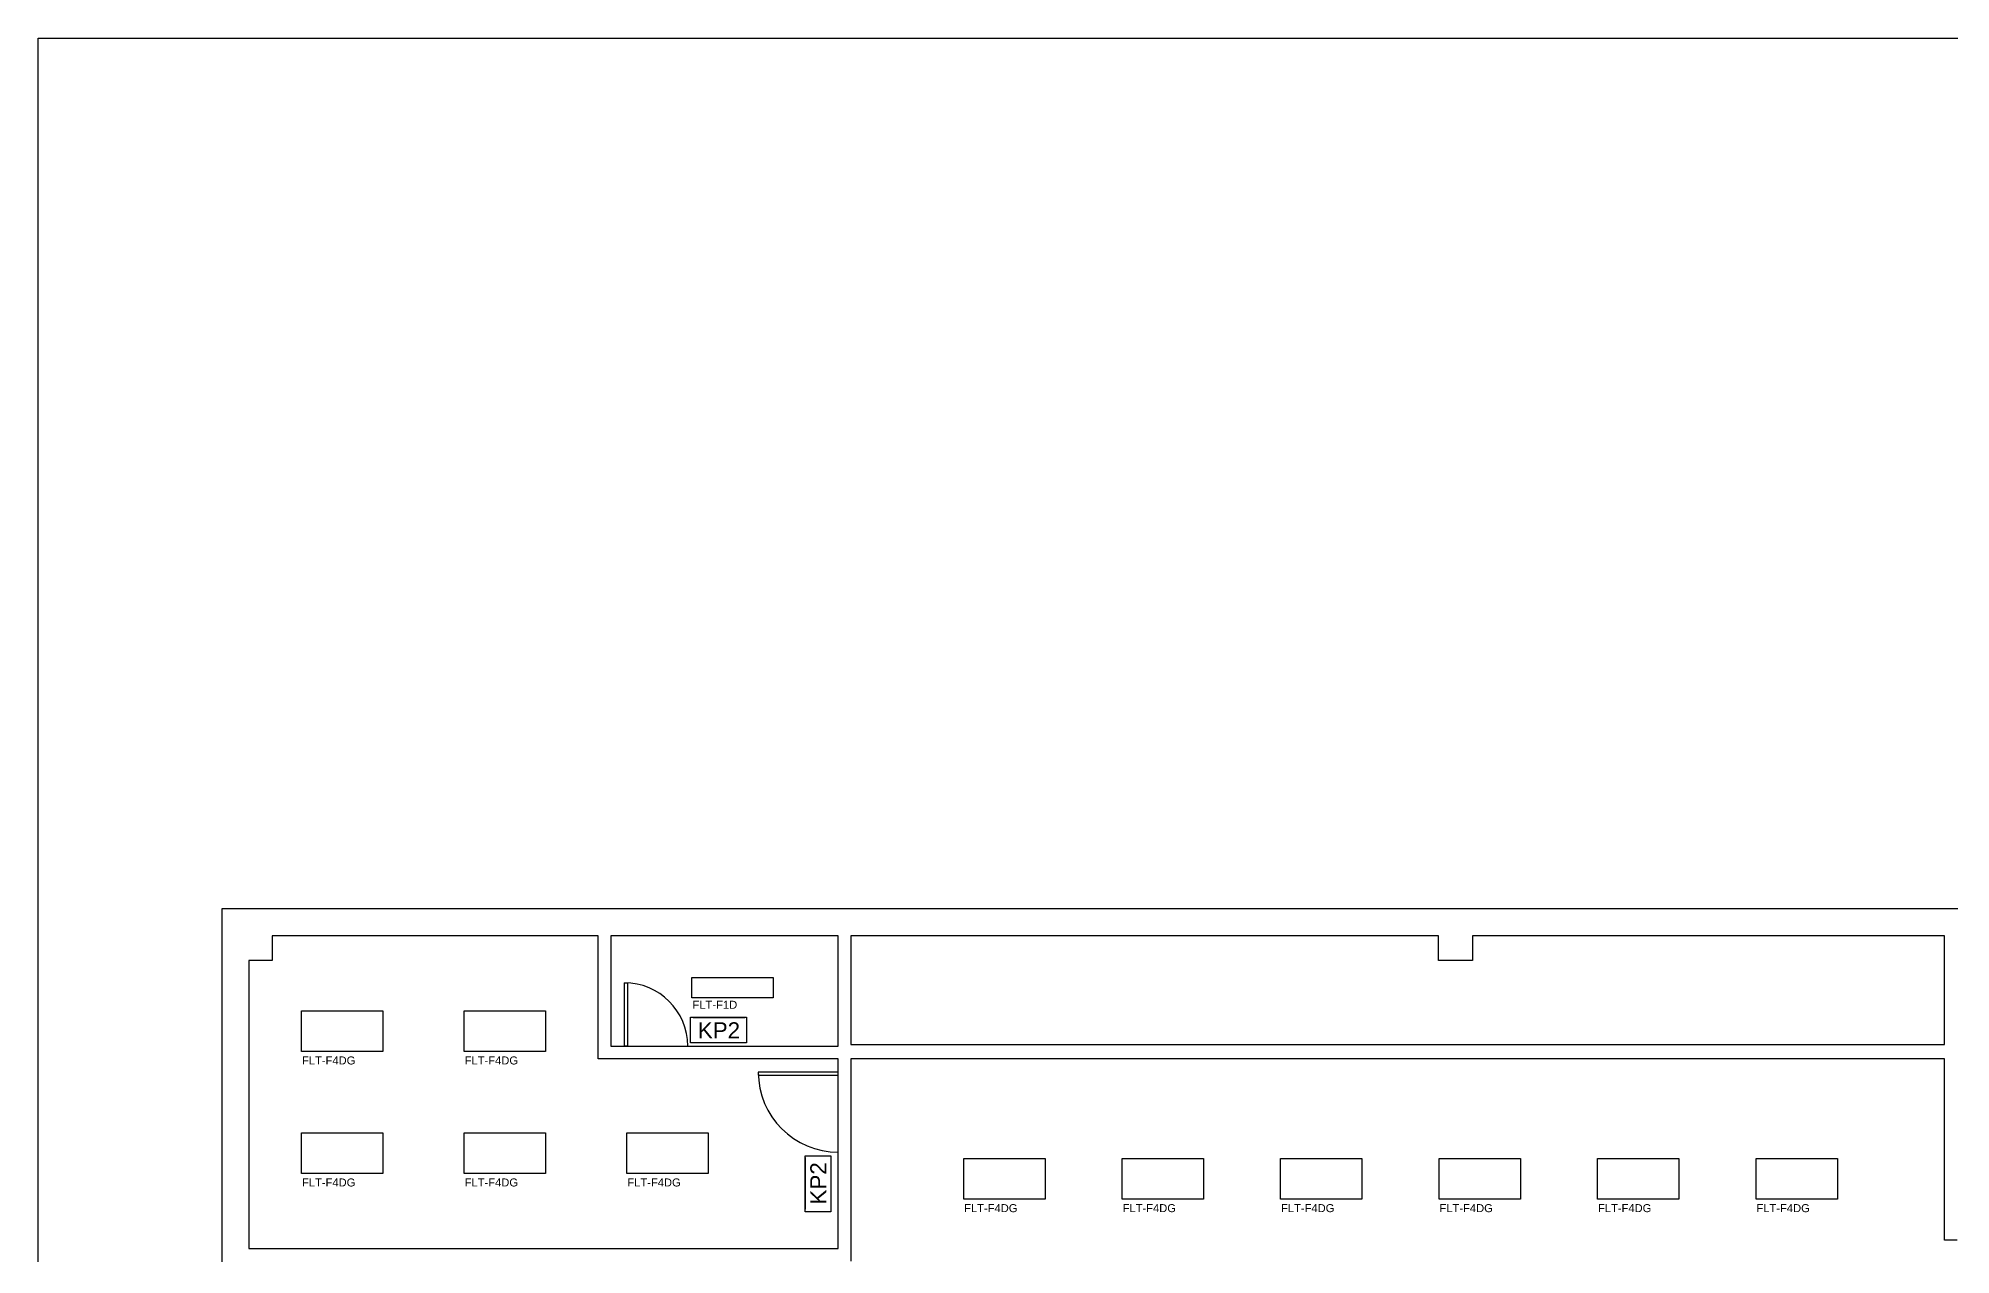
# Model space of a CAD drawing. Header units: inches. Extents: x 0 to 96268, y 0 to 72036.
# Drawn here: x 0 to 28685, y 53791 to 72036 of the extents above; entities that cross this region are included whole.
import ezdxf
from ezdxf.enums import TextEntityAlignment as Align

# ---------------------------------------------------------------- set-up
doc = ezdxf.new("R2010")
doc.units = ezdxf.units.IN
doc.header["$MEASUREMENT"] = 0
doc.layers.get('0').update_dxf_attribs({"color": 255})
doc.layers.add('FLT- Fixtures', color=90, linetype='Continuous')
doc.layers.add('FLT- Peripherals', color=170, linetype='Continuous')
doc.styles.get("Standard").update_dxf_attribs({"font": 'arial.ttf'})

# ---------------------------------------------------------------- blocks, each defined once
blk = doc.blocks.new('FLT-KP2')
at = {"layer": 'FLT- Peripherals', "insert": (112, 307), "char_height": 240, "attachment_point": 1, "bg_fill": 3, "box_fill_scale": 1.3, "bg_fill_color": 256, "bg_fill_transparency": 0}
blk.add_mtext('KP2', dxfattribs=at)
at = {"layer": 'FLT- Peripherals'}
blk.add_lwpolyline([(0, 0), (0, 384), (844, 384), (844, 0)], close=True, dxfattribs=at)
blk = doc.blocks.new('FLT-F4DG')
at = {"layer": 'FLT- Fixtures'}
blk.add_lwpolyline([(0, 610), (1219, 610), (1219, 0), (0, 0)], close=True, dxfattribs=at)
blk.add_attdef('FLT-F4DG', text='', height=120, dxfattribs=at).set_placement((6, -194), (806, -194), align=Align.ALIGNED)
blk = doc.blocks.new('FLT-F1D')
at = {"layer": 'FLT- Fixtures'}
blk.add_lwpolyline([(0, 0), (0, 305), (1219, 305), (1219, 0)], close=True, dxfattribs=at)
blk.add_attdef('FLT-F1D', text='', height=120, dxfattribs=at).set_placement((10, -164), (681, -164), align=Align.ALIGNED)

msp = doc.modelspace()

# ---------------------------------------------------------------- linework, layer by layer
at = {"flags": 128}
for points in [[(12000, 56704), (12000, 56730), (8400, 56730), (8400, 58572), (3510, 58572), (3510, 58205), (3160, 58205), (3160, 53886), (11942, 53886), (12000, 53886)], [(12000, 58572), (8590, 58572), (8590, 56920), (12000, 56920), (12000, 56943), (12000, 58250)]]:
    msp.add_lwpolyline(points, close=True, dxfattribs=at)
msp.add_lwpolyline([(12190, 56943), (28590, 56943), (28590, 58572), (21510, 58572), (21510, 58205), (21000, 58205), (21000, 58572), (12190, 58572), (12190, 58205), (12190, 58205)], close=True)
for points in [[(9741, 56920, 0.414213), (8791, 57870), (8836, 57870), (8836, 56920), (8791, 56920), (8791, 57870)], [(10800, 56529), (10800, 56484), (12000, 56484), (12000, 56529), (10800, 56529, 0.414213), (12000, 55329)]]:
    msp.add_lwpolyline(points, format="xyb")
msp.add_lwpolyline([(28780, 54009), (28590, 54009), (28590, 56730), (26190, 56730), (21290, 56730), (19485, 56730), (12190, 56730), (12190, 53791), (12190, 53694)])

# ---------------------------------------------------------------- block references
at = {"layer": 'FLT- Fixtures'}
for p in [(3950, 56839), (6390, 56839), (3950, 55009), (6390, 55009), (8830, 55009), (13881, 54624), (16258, 54624), (18634, 54624), (21011, 54624), (23388, 54624), (25765, 54624)]:
    msp.add_blockref('FLT-F4DG', p, dxfattribs=at).add_auto_attribs({'FLT-F4DG': 'FLT-F4DG'})

# ---------------------------------------------------------------- next in the draw order: block references
at = {"layer": 'FLT- Peripherals'}
msp.add_blockref('FLT-KP2', (9781, 56971), dxfattribs=at)
at = {"layer": 'FLT- Peripherals', "rotation": 89.99999999999991}
msp.add_blockref('FLT-KP2', (11886, 54433), dxfattribs=at)

# ---------------------------------------------------------------- next in the draw order: linework, layer by layer
msp.add_lwpolyline([(0, 72036), (96268, 72036), (96268, 0), (0, 0)], close=True)
msp.add_lwpolyline([(65037, 37712), (57755, 37712), (57755, 43212), (59595, 43212), (59595, 58977), (2755, 58977), (2755, 24979), (11755, 24977), (11755, 6977), (58561, 6977), (58561, 7450), (55243, 7450), (55243, 22477), (46265, 22477)])

# ---------------------------------------------------------------- next in the draw order: block references
at = {"layer": 'FLT- Fixtures'}
msp.add_blockref('FLT-F1D', (9803, 57644), dxfattribs=at).add_auto_attribs({'FLT-F1D': 'FLT-F1D'})

doc.saveas('drawing.dxf')
